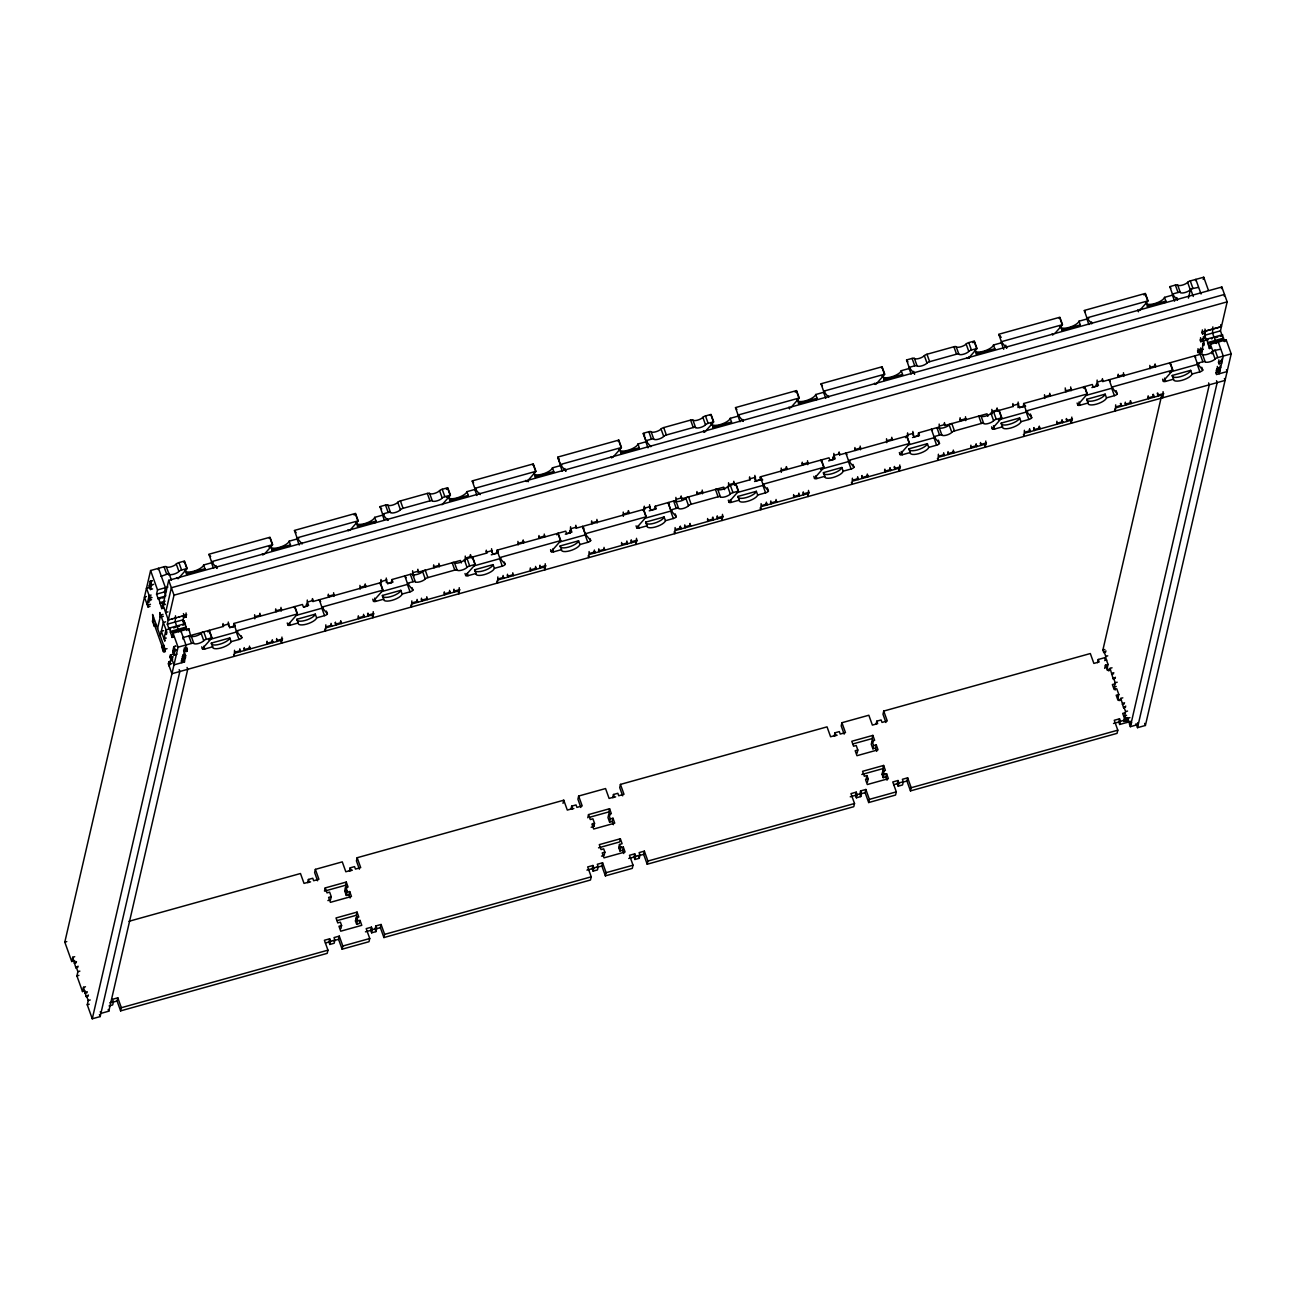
<?xml version="1.0" encoding="UTF-8"?>
<svg xmlns="http://www.w3.org/2000/svg" width="1296" height="1296" viewBox="0 0 1296 1296"><rect width="100%" height="100%" fill="white"/><g stroke="black" fill="none" stroke-linecap="round" stroke-linejoin="round"><path stroke-width="1.5" d="M164.025 566.757L166.682 574.16A2.786 0.94 -19.7 0 1 169.015 574.177A5.573 1.879 -19.7 0 0 173.648 574.209A5.573 1.879 -19.7 0 0 178.929 571.423A2.786 0.94 -19.7 0 1 181.586 570.013L187.142 568.474L184.469 561.055L178.929 562.61A2.786 0.94 -19.7 0 0 176.272 564.003A5.573 1.879 -19.7 0 1 170.991 566.806A5.573 1.879 -19.7 0 1 166.342 566.773A2.786 0.94 -19.7 0 0 164.025 566.757L150.595 570.532L144.455 597.035L148.003 606.965L149.98 606.415M74.698 960.676L71.734 961.502L64.8 942.143L144.472 597.083L146.432 596.533M150.32 581.191L149.234 586.035L150.482 589.615L151.664 584.626L150.336 581.126L152.296 580.64M147.112 604.454L149.153 595.609L151.13 595.058M148.003 606.965L147.614 602.365L149.591 601.814M151.535 599.692L149.558 600.242L150.044 598.12L146.497 588.19L148.473 587.639L146.513 588.222M158.193 569.527L158.485 568.296L165.434 587.704L164.446 591.948L165.775 595.658M71.734 961.502L72.722 957.258L74.698 956.707M160.299 598.541L158.323 599.092L156.557 594.151L157.529 589.907L150.595 570.532M160.996 576.331L169.015 573.48L171.445 580.235M156.233 625.595L154.256 626.146L152.491 621.189L153.463 616.945M77.841 967.253L75.881 967.804L72.722 957.258M158.323 599.092L158.566 598.023L165.483 596.111M154.256 626.146L156.476 624.526M75.881 967.804L78.1 966.184M163.701 608.018L161.725 608.569L158.566 598.023M168.674 575.003L169.015 573.48M84.985 990.857L82.507 991.553L76.918 975.92L77.89 971.676L76.124 966.735M161.725 608.569L162.697 604.325L164.673 603.774M157.594 628.463L160.704 615.017L163.004 614.369M1220.249 336.377L1222.225 335.826L1220.459 330.869L1227.166 301.855L1221.836 287.015L168.707 580.333L162.988 605.102L165.289 604.471M160.25 635.882L163.361 622.436L165.661 621.788M165.386 651.143L163.409 651.694L161.644 646.736L163.863 645.133M82.507 991.553L83.495 987.293L85.471 986.758M170.57 628.722L169.096 629.127L167.314 624.186L174.02 595.172L168.707 580.333M163.409 651.694L164.398 647.433M88.193 996.089L86.216 996.64L83.495 987.293M169.096 629.127L169.339 628.074L185.134 623.668L186.964 630.536M86.216 996.64L88.436 995.036M174.037 636.854L172.06 637.405L169.339 628.074M179.172 669.643L179.836 671.522L100.165 1016.582L92.275 1018.786L87.253 1004.773L88.225 1000.528L86.459 995.571M172.06 637.405L173.048 633.161L188.843 628.771L190.82 636.806M1224.412 378.545L1225.076 380.408L171.931 673.709L168.383 663.827L168.885 661.705L170.861 661.154M172.805 659.032L170.829 659.583L169.938 657.104L170.44 654.982L172.4 654.431M177.066 626.6L178.735 631.816M169.274 666.306L171.315 657.445L173.291 656.91M175.77 646.153L173.794 646.704L172.757 651.256L173.875 655.096L175.154 650.252L173.842 646.607L175.106 650.543L177.098 649.863M182.704 621.562L184.097 615.535L183.4 613.591M180.76 631.768L180.938 630.958L185.96 644.971L181.877 662.677L181.213 660.814M92.275 1018.786L178.07 647.174L173.048 633.161M184.599 624.056L184.275 620.735M182.947 615.811L183.611 617.674L186.235 616.928L186.073 612.959M182.914 625.288L185.134 623.668M182.93 639.009L183.271 637.486L223.463 626.438L223.042 623.522M188.568 629.953L188.843 628.771M170.44 654.982L173.972 664.864L184.502 661.932L184.34 657.963M182.153 656.748L182.817 658.595L185.441 657.866L185.279 653.881M183.578 649.96L184.324 652.05L186.964 651.321L186.786 647.336M100.294 1011.69L100.91 1013.391L108.799 1011.188L187.726 669.319L187.061 667.456M1130.906 721.354L1119.663 724.48L1120.408 721.289L1119.517 718.826L1114.252 720.284L1117.8 730.183L1117.071 733.358L910.472 790.9L911.201 787.709L907.654 777.827L902.389 779.301L903.28 781.763L902.551 784.955L898.177 786.17L898.922 782.978L898.031 780.516L892.766 781.974L896.314 791.856L895.568 795.047L868.676 802.548L869.405 799.357L865.858 789.475L860.593 790.933L861.484 793.411L860.755 796.586L856.381 797.801L857.126 794.626L856.235 792.148L850.97 793.622L854.518 803.504L853.772 806.695L647.19 864.221L647.919 861.046L644.371 851.148L639.106 852.622L639.997 855.101L639.268 858.276L634.894 859.491L635.639 856.316L634.748 853.837L629.483 855.295L633.031 865.193L632.286 868.385L605.394 875.869L606.123 872.678L602.575 862.796L597.31 864.27L598.201 866.732L597.456 869.924L593.098 871.139L593.843 867.947L592.952 865.485L587.687 866.943L591.235 876.825L590.49 880.016L383.908 937.559L384.637 934.367L381.089 924.485L375.824 925.943L376.715 928.422L375.97 931.613L371.612 932.828L372.357 929.637L371.466 927.158L366.201 928.633L369.749 938.515L369.004 941.706L342.112 949.19L342.841 946.015L339.293 936.117L334.028 937.591L334.919 940.07L334.174 943.245L329.816 944.46L330.561 941.285L329.67 938.806L324.405 940.264L327.953 950.162L327.208 953.354L120.609 1010.88L121.354 1007.705L117.806 997.807L112.541 999.281L113.432 1001.743L112.687 1004.935L109.058 1005.955M120.609 1010.88L117.077 1000.998L117.806 997.807M228.55 625.757L228.307 622.048M233.28 626.729L234.009 623.538L234.9 626.017L229.635 627.475L228.744 625.012M234.56 650.268L234.252 656.359L233.588 654.512M239.825 648.794L240.246 651.71L239.582 649.863M244.215 647.579L244.636 650.495L243.972 648.632M254.777 618.824L254.632 614.725M249.48 646.105L249.901 649.021L249.318 647.401M259.913 613.251L260.318 616.167L259.654 614.32M267.041 641.212L267.446 644.128L266.782 642.281M275.708 608.861L276.129 611.777L275.465 609.914M272.306 639.754L272.711 642.67L272.047 640.807M281.2 611.096L280.973 607.387M276.68 638.523L277.101 641.439L276.437 639.592M281.945 637.065L281.637 643.156L280.973 641.309M303.685 607.079L306.974 606.155L307.298 600.048M381.024 579.523L381.429 582.439L312.984 601.506L312.563 598.59M328.358 594.184L328.779 597.1L328.115 595.253M325.831 624.834L325.523 630.941L324.859 629.095M333.866 596.435L333.623 592.726M331.096 623.376L331.517 626.292L330.853 624.429M335.486 622.145L335.907 625.061L335.081 622.744M340.751 620.687L341.172 623.603L340.427 621.513M360.191 589.097L359.948 585.387M365.213 583.929L365.634 586.845L364.97 584.982M358.312 615.794L358.717 618.71L358.15 617.09M363.577 614.336L363.998 617.252L363.334 615.389M367.967 613.105L368.372 616.021L367.546 613.705M1107.302 667.651L1108.048 664.459L1105.537 657.461L1098.247 659.486L1099.138 661.964L1093.873 663.422L1090.325 653.54L883.726 711.067L887.274 720.965L882.009 722.423L881.118 719.96L876.76 721.175L877.651 723.638L872.386 725.112L868.838 715.23L841.93 722.714L845.478 732.613L840.213 734.071L839.322 731.592L834.964 732.807L835.855 735.286L830.59 736.76L827.042 726.862L620.444 784.404L623.992 794.286L618.727 795.76L617.836 793.282L613.478 794.497L614.369 796.975L609.104 798.433L605.556 788.551L578.648 796.036L582.196 805.934L576.931 807.392L576.04 804.929L571.682 806.144L572.573 808.607L567.308 810.081L563.76 800.199L357.161 857.725L360.709 867.623L355.444 869.081L354.553 866.619L350.195 867.834L351.086 870.296L345.821 871.771L342.274 861.872L315.365 869.373L318.913 879.255L313.648 880.729L312.757 878.251L308.399 879.466L307.67 882.657L310.57 881.847M373.232 611.647L372.908 617.738L372.244 615.892M315.365 869.373L314.636 872.564L317.585 880.794M386.338 582.568L386.289 578.048M391.246 582.73L391.975 579.539L410.346 574.322A2.786 0.94 -19.7 0 1 412.663 574.339A5.573 1.879 -19.7 0 0 417.296 574.371A5.573 1.879 -19.7 0 0 422.593 571.568A2.786 0.94 -19.7 0 1 425.234 570.175L427.891 577.595A2.786 0.94 -19.7 0 0 425.25 578.988A5.573 1.879 -19.7 0 1 419.953 581.791A5.573 1.879 -19.7 0 1 415.319 581.758A2.786 0.94 -19.7 0 0 413.003 581.742L407.446 583.281M325.231 887.922L324.502 891.113L345.562 885.249L346.291 882.058L325.231 887.922L326.997 892.863L329.638 892.134L331.258 896.67L330.529 899.861L327.888 900.59M412.76 574.841L412.614 570.726M329.816 944.46L328.925 941.998L329.67 938.806M346.324 895.455L347.053 892.264L349.693 891.535L348.948 894.726L346.324 895.455L344.704 890.919L345.433 887.744L348.057 886.999L346.291 882.058M461.327 562.95L460.436 560.471L418.3 572.168L417.879 569.252M350.195 867.834L349.466 871.009L352.366 870.199M411.836 600.89L411.529 606.982L410.864 605.135M357.161 857.725L356.432 860.917L359.381 869.162M342.112 949.19L338.564 939.308L339.293 936.117M340.864 928.697L341.593 925.506L340.411 922.185L337.77 922.914L336.004 917.973L357.064 912.109L358.83 917.05L356.206 917.779L355.46 920.97L356.659 924.291L359.3 923.562L360.029 920.387L357.388 921.116L356.659 924.291M417.101 599.416L417.523 602.332L416.858 600.485M421.492 598.201L421.913 601.117L421.249 599.254M433.674 564.862L434.095 567.778L433.431 565.915M426.757 596.727L427.178 599.643L426.595 598.023M357.502 918.589L356.319 915.284L357.064 912.109M439.214 566.903L438.939 563.387M444.317 591.851L444.739 594.767L444.058 592.904M371.612 932.828L370.721 930.35L371.466 927.158M449.582 590.377L450.004 593.293L449.339 591.446M375.97 931.613L375.095 929.135L375.824 925.943M453.973 589.162L454.378 592.078L453.713 590.215M383.908 937.559L380.36 927.661L381.089 924.485M465.313 560.569L465.264 556.065M459.238 587.687L458.914 593.795L458.249 591.932M470.529 554.591L470.95 557.507L470.124 555.19M472.586 556.988L475.243 564.408L469.687 565.947A2.786 0.94 -19.7 0 0 467.046 567.356A5.573 1.879 -19.7 0 1 461.749 570.143A5.573 1.879 -19.7 0 1 457.115 570.11A2.786 0.94 -19.7 0 0 454.799 570.094L452.142 562.675A2.786 0.94 -19.7 0 1 454.459 562.707A5.573 1.879 -19.7 0 0 459.092 562.739A5.573 1.879 -19.7 0 0 464.389 559.937A2.786 0.94 -19.7 0 1 467.03 558.527L486.745 553.1L486.324 550.184M491.832 552.436L491.589 548.726M496.562 553.392L497.291 550.217L498.182 552.679L492.917 554.153L492.026 551.675M497.842 576.931L497.534 583.038L496.87 581.175M503.107 575.473L503.528 578.389L502.864 576.526M507.497 574.241L507.919 577.157L507.254 575.311M518.206 544.903L517.93 541.388M512.762 572.783L513.184 575.699L512.6 574.079M523.195 539.93L523.616 542.846L522.952 540.983M530.323 567.891L530.744 570.807L530.161 569.187M538.99 535.523L539.411 538.439L538.747 536.593M535.588 566.417L536.009 569.333L535.345 567.486M544.628 537.176L544.255 534.065M539.978 565.202L540.383 568.118L539.719 566.255M545.243 563.728L544.919 569.835L544.255 567.988M565.331 534.195L570.272 532.834L570.58 526.727M644.306 506.201L644.728 509.117L576.266 528.169L575.845 525.253M591.64 520.862L592.061 523.778L591.397 521.915M589.113 551.513L588.805 557.62L588.141 555.757M597.197 522.904L596.905 519.388M594.378 550.039L594.799 552.955L594.135 551.108M598.768 548.824L599.189 551.74L598.525 549.893M604.033 547.366L604.454 550.282L603.871 548.645M623.327 516.375L623.23 512.066M628.495 510.592L628.916 513.508L628.09 511.191M621.594 542.473L622.015 545.389L621.432 543.769M563.031 803.374L563.76 800.199M626.859 540.999L627.28 543.915L626.616 542.068M631.249 539.784L631.67 542.7L630.99 540.837M571.682 806.144L570.953 809.32L573.853 808.51M636.514 538.31L636.19 544.417L635.526 542.554M578.648 796.036L577.919 799.227L580.867 807.473M649.75 508.631L649.571 504.727M654.529 509.393L655.258 506.218L673.628 501.001A2.786 0.94 -19.7 0 1 675.945 501.017A5.573 1.879 -19.7 0 0 680.578 501.05A5.573 1.879 -19.7 0 0 685.876 498.247A2.786 0.94 -19.7 0 1 688.516 496.854L691.173 504.257A2.786 0.94 -19.7 0 0 688.532 505.667A5.573 1.879 -19.7 0 1 683.251 508.469A5.573 1.879 -19.7 0 1 678.602 508.421A2.786 0.94 -19.7 0 0 676.285 508.405L670.729 509.96L668.072 502.54M587.785 817.776L588.514 814.601L609.574 808.736L611.356 813.677L608.715 814.406L607.986 817.598L609.606 822.134L612.23 821.389L612.976 818.213L610.335 818.942L609.606 822.134M591.17 827.253L593.811 826.524L594.54 823.333L592.92 818.813L590.279 819.542L588.514 814.601M675.896 502.103L675.896 497.389M593.098 871.139L592.223 868.66L592.952 865.485M610.027 815.216L608.845 811.912L609.574 808.736M724.61 489.613L723.719 487.15L681.583 498.847L681.161 495.931M613.478 794.497L612.749 797.688L615.649 796.878M675.119 527.553L674.811 533.66L674.147 531.814M620.444 784.404L619.715 787.595L622.663 795.825M605.394 875.869L601.846 865.987L602.575 862.796M619.942 850.97L620.687 847.778L623.311 847.049L622.582 850.241L619.942 850.97L618.743 847.633L619.488 844.457L622.112 843.712L620.347 838.771L599.287 844.636L601.052 849.577L603.693 848.848L604.876 852.185L604.147 855.376L601.522 856.105M680.384 526.095L680.805 529.011L679.979 526.694M684.774 524.864L685.195 527.78L684.531 525.933M696.956 491.524L697.378 494.44L696.713 492.593M690.039 523.406L690.46 526.322L689.715 524.232M620.347 838.771L619.618 841.963L598.541 847.827M702.464 493.776L702.221 490.066M707.6 518.513L708.021 521.429L707.438 519.809M634.894 859.491L634.019 857.029L634.748 853.837M712.865 517.055L713.286 519.971L712.444 517.655M717.255 515.824L717.676 518.74L717.012 516.893M647.19 864.221L643.642 854.339L644.371 851.148M728.741 486.648L728.546 482.728M722.52 514.366L722.196 520.457L721.208 517.687M733.811 481.27L734.233 484.186L733.568 482.323M735.869 483.667L738.526 491.071L732.969 492.626A2.786 0.94 -19.7 0 0 730.328 494.019A5.573 1.879 -19.7 0 1 725.047 496.822A5.573 1.879 -19.7 0 1 720.398 496.789A2.786 0.94 -19.7 0 0 718.081 496.773L715.424 489.353A2.786 0.94 -19.7 0 1 717.741 489.37A5.573 1.879 -19.7 0 0 722.374 489.402A5.573 1.879 -19.7 0 0 727.672 486.599A2.786 0.94 -19.7 0 1 730.312 485.206L750.028 479.779L749.606 476.863M754.936 479.909L754.871 475.389M759.845 480.071L760.574 476.879L761.465 479.358L756.2 480.816L755.309 478.354M761.125 503.609L760.817 509.701L760.153 507.854M766.39 502.135L766.811 505.051L766.147 503.204M770.78 500.92L771.201 503.836L770.537 501.973M781.31 472.376L781.213 468.067M776.045 499.446L776.466 502.362L775.883 500.742M786.478 466.592L786.899 469.508L786.056 467.192M793.606 494.57L794.027 497.47L793.444 495.85M802.273 462.202L802.694 465.118L802.03 463.255M798.871 493.096L799.292 496.012L798.628 494.165M807.732 464.648L807.538 460.728M803.261 491.881L803.682 494.797L803.018 492.934M808.526 490.406L808.202 496.514L807.538 494.651M828.614 460.874L833.555 459.497L833.863 453.406M907.589 432.864L908.01 435.78L839.549 454.847L839.128 451.931M854.923 447.525L855.344 450.441L854.68 448.594M852.395 478.192L852.088 484.283L851.423 482.436M860.431 449.777L860.188 446.067M857.66 476.717L858.082 479.633L857.417 477.787M862.051 475.502L862.472 478.418L861.646 476.102M886.707 442.649L886.529 438.728M891.794 437.27L892.199 440.186L891.535 438.323M884.876 469.136L885.298 472.052L884.552 469.978M890.141 467.678L890.563 470.594L889.72 468.277M894.532 466.447L894.953 469.363L894.11 467.046M834.964 732.807L834.235 735.998L837.135 735.188M899.797 464.989L899.473 471.08L898.808 469.233M841.93 722.714L841.201 725.906L844.15 734.135M913.032 435.31L912.854 431.406M917.811 436.072L918.556 432.88L936.911 427.664A2.786 0.94 -19.7 0 1 939.227 427.68A5.573 1.879 -19.7 0 0 943.877 427.712A5.573 1.879 -19.7 0 0 949.158 424.926A2.786 0.94 -19.7 0 1 951.799 423.517L954.472 430.936A2.786 0.94 -19.7 0 0 951.815 432.329A5.573 1.879 -19.7 0 1 946.534 435.132A5.573 1.879 -19.7 0 1 941.884 435.1A2.786 0.94 -19.7 0 0 939.568 435.083L934.011 436.639M857.093 753.203L857.822 750.011L856.202 745.475L853.578 746.221L851.796 741.263L872.856 735.399L874.638 740.34L871.997 741.085L871.268 744.26L872.888 748.796L875.529 748.067L876.258 744.876L873.617 745.605L872.888 748.796M939.276 428.377L939.179 424.067M856.381 797.801L855.506 795.339L856.235 792.148M873.31 741.879L872.127 738.59L872.856 735.399M860.755 796.586L859.864 794.124L860.593 790.933M987.892 416.291L987.001 413.813L944.865 425.509L944.444 422.593M876.031 724.351L876.76 721.175M938.401 454.232L938.093 460.339L937.429 458.476M866.23 778.702L866.975 775.526L864.335 776.255L862.569 771.314L883.629 765.45L885.395 770.391L882.77 771.12L882.041 774.311L883.224 777.649L885.865 776.903L886.594 773.728L883.969 774.457L883.224 777.649M883.726 711.067L882.997 714.258L885.946 722.504M868.676 802.548L865.129 792.65L865.858 789.475M867.429 782.039L868.174 778.864L866.975 775.526M943.666 452.758L944.087 455.674L943.423 453.827M948.056 451.543L948.478 454.459L947.813 452.612M960.077 417.733L960.66 421.119L959.996 419.256M953.321 450.068L953.743 452.984L953.159 451.364M884.083 771.93L882.9 768.625L883.629 765.45M965.698 420.649L965.504 416.729M970.882 445.192L971.303 448.108L970.72 446.488M898.177 786.17L897.302 783.691L898.031 780.516M976.147 443.718L976.568 446.634L975.904 444.787M980.537 442.503L980.959 445.419L980.294 443.556M910.472 790.9L906.925 781.018L907.654 777.827M991.845 414.104L992.072 413.116M992.169 412.711L991.829 409.406M985.802 441.029L985.478 447.136L984.814 445.273M997.094 407.932L997.515 410.848L996.851 409.001M999.151 410.33L1001.808 417.749L996.268 419.288A2.786 0.94 -19.7 0 0 993.611 420.698A5.573 1.879 -19.7 0 1 988.33 423.5A5.573 1.879 -19.7 0 1 983.68 423.452A2.786 0.94 -19.7 0 0 981.364 423.436L978.707 416.032A2.786 0.94 -19.7 0 1 981.023 416.048A5.573 1.879 -19.7 0 0 985.673 416.081A5.573 1.879 -19.7 0 0 990.954 413.278A2.786 0.94 -19.7 0 1 993.595 411.885L1013.31 406.458L1012.905 403.542M1017.992 407.576L1018.17 402.068M1023.127 406.733L1023.856 403.558L1024.747 406.021L1019.482 407.495L1018.591 405.016M1024.407 430.272L1024.099 436.379L1023.435 434.516M1029.672 428.814L1030.093 431.73L1029.267 429.413M1034.062 427.583L1034.483 430.499L1033.657 428.182M1044.722 398.455L1044.495 394.729M1039.327 426.125L1039.748 429.041L1039.003 426.951M1049.76 393.271L1050.181 396.187L1049.517 394.324M1056.888 421.232L1057.309 424.148L1056.726 422.528M1065.215 387.941L1065.976 391.781L1065.312 389.934M1062.153 419.774L1062.574 422.69L1061.748 420.358M1071.144 390.712L1070.658 386.937M1066.543 418.543L1066.964 421.459L1066.122 419.143M1071.808 417.085L1071.484 423.176L1070.82 421.33M1091.896 387.553L1096.837 386.176L1097.145 380.068M1197.31 363.301L1202.85 361.762A2.786 0.94 -19.7 0 1 1205.167 361.778A5.573 1.879 -19.7 0 0 1209.816 361.811A5.573 1.879 -19.7 0 0 1215.097 359.008A2.786 0.94 -19.7 0 1 1217.754 357.615L1215.097 350.195A2.786 0.94 -19.7 0 0 1212.44 351.589A5.573 1.879 -19.7 0 1 1207.159 354.391A5.573 1.879 -19.7 0 1 1202.51 354.359A2.786 0.94 -19.7 0 0 1200.193 354.343L1102.831 381.526L1102.41 378.61M1118.205 374.204L1118.626 377.12L1117.962 375.273M1115.694 404.854L1115.37 410.962L1114.706 409.099M1123.713 376.456L1123.47 372.73M1120.959 403.396L1121.364 406.312L1120.376 403.526M1125.333 402.165L1125.754 405.081L1125.09 403.234M1130.598 400.707L1131.019 403.623L1130.112 401.063M1150.135 368.712L1149.811 365.407M1155.076 363.933L1155.497 366.849L1154.833 365.002M1148.159 395.815L1148.58 398.731L1147.997 397.111M1153.424 394.34L1153.845 397.256L1152.841 394.486M1157.814 393.125L1158.235 396.041L1157.231 393.255M1097.518 662.677L1098.247 659.486M1105.731 651.969L1103.755 652.52L1102.88 650.041L1161.394 396.576M1103.755 652.52L1105.974 650.9M1163.079 391.651L1162.755 397.759L1162.091 395.912M1104.791 660.636L1105.78 656.392L1104.014 651.451M1188.448 298.129L1190.57 288.959L1198.33 287.42M1104.678 668.38L1105.407 665.188L1108.048 664.459M1195.528 280.616L1195.819 279.385L1201.068 294.03M1109.538 670.599L1110.056 668.347L1112.033 667.796M1115.192 678.326L1113.215 678.877L1110.056 668.347M1203.223 279.434L1203.725 277.214L1190.263 280.924A2.786 0.94 -19.7 0 0 1187.622 282.334A5.573 1.879 -19.7 0 1 1182.325 285.12A5.573 1.879 -19.7 0 1 1177.691 285.088A2.786 0.94 -19.7 0 0 1175.375 285.071L1169.818 286.627L1172.524 294.322L1177.286 299.992M1113.215 678.877L1115.435 677.273M1115.305 689.942L1114.252 687.01L1115.224 682.765L1113.458 677.824M1118.075 697.685L1118.821 694.51L1116.763 688.775L1114.123 689.504L1112.357 684.563L1114.981 683.834M1199.821 349.126L1200.825 351.913L1198.184 352.642L1198.006 348.673M1205.329 340.394L1200.728 341.674L1200.55 337.689M1204.486 331.306L1205.15 333.153L1202.526 333.882L1202.348 329.913M1120.36 700.439L1120.829 698.382L1122.806 697.831M1200.242 354.391L1200.825 351.913M1201.214 339.552L1203.838 338.823L1205.636 331.031L1204.94 329.071M1125.527 707.179L1123.551 707.729L1120.829 698.382M1208.407 339.665L1206.43 340.216L1206.673 339.163L1222.468 334.757L1224.315 341.626M1119.663 724.48L1118.788 722.002L1119.517 718.826M1123.551 707.729L1125.77 706.109M1211.371 347.944L1209.395 348.494L1206.673 339.163M1221.48 288.571L1221.836 287.015M1125.56 718.551L1124.588 715.862L1125.576 711.617L1123.794 706.66M1209.395 348.494L1210.383 344.25L1226.178 339.86L1231.2 353.857L1145.405 725.468L1137.515 727.672L1136.057 723.622M1124.458 718.357L1123.729 721.532L1126.37 720.803L1127.099 717.611L1124.458 718.357L1122.692 713.399L1125.317 712.67M1214.417 337.689L1216.296 343.521M1224.137 295.99L1224.493 294.435L171.364 587.752L165.645 612.522L167.945 611.89M1212.019 353.824L1212.716 350.779L1210.383 344.25M1129.901 717.66L1127.925 718.211L1126.953 722.455L1126.305 720.657M1137.629 722.779L1138.244 724.48L1130.339 726.683L1127.925 718.211M1218.094 342.841L1218.272 342.047L1223.294 356.06L1219.212 373.75L1218.337 371.288M1130.339 726.683L1209.281 384.799L1208.601 382.936M1222.225 335.826L1222.468 334.757M1220.508 349.256L1212.716 350.779M1226.453 369.7L1227.118 371.563L1216.588 374.495L1216.247 370.057M1219.325 367.367L1220.152 369.684L1217.527 370.413L1217.349 366.444M1220.832 360.823L1221.674 363.139L1219.034 363.868L1218.856 359.899M1225.805 341.447L1226.178 339.86M1137.515 727.672L1217.171 382.612L1216.507 380.732M183.708 562.059L184.291 561.395L186.948 568.814L178.151 578.745M269.228 538.229L269.827 537.565L272.484 544.984L264.271 554.267M207.943 631.978L209.126 630.65L211.783 638.069L202.387 648.68L201.722 646.817M354.164 515.079L355.347 513.751L358.004 521.17L349.79 530.453M294.062 607.5L294.646 606.836L297.302 614.255L287.923 624.85L287.258 623.003M446.407 489.386L447.574 488.057L450.247 495.477L442.017 504.76M379.582 583.67L380.165 583.006L382.822 590.425L373.442 601.036L372.778 599.189M532.51 464.908L533.11 464.243L535.766 471.663L526.954 481.61M471.825 557.993L472.408 557.329L475.065 564.732L465.669 575.343L465.005 573.496M618.046 441.094L618.629 440.429L621.286 447.833L613.073 457.115M556.762 534.827L557.928 533.498L560.585 540.918L551.205 551.529L550.541 549.682M710.273 415.4L710.872 414.736L713.529 422.156L704.716 432.103M642.865 510.349L643.448 509.684L646.105 517.104L636.725 527.715L636.061 525.852M795.209 392.234L796.392 390.906L799.049 398.326L790.835 407.608M734.524 485.32L735.691 483.991L738.347 491.411L728.968 502.022L728.303 500.159M881.329 367.756L881.912 367.092L884.569 374.512L875.772 384.458M820.627 460.841L821.21 460.177L823.867 467.597L814.487 478.208L813.823 476.345M972.972 342.727L974.155 341.399L976.811 348.818L968.598 358.101M905.564 437.675L906.73 436.363L909.403 443.767L900.007 454.378L899.343 452.531M1059.091 318.249L1059.674 317.585L1062.331 325.004L1054.701 333.623M998.39 411.334L998.973 410.67L1001.63 418.09L992.25 428.684L991.586 426.838M1144.028 295.099L1145.194 293.771L1147.851 301.19L1139.638 310.473M1083.326 388.168L1084.493 386.84L1087.15 394.259L1077.77 404.87L1077.106 403.024M1169.429 363.69L1170.029 363.026L1172.686 370.445L1163.29 381.056L1162.625 379.193M382.628 514.026L388.184 512.487A2.786 0.94 -19.7 0 1 390.501 512.503A5.573 1.879 -19.7 0 0 395.134 512.536A5.573 1.879 -19.7 0 0 400.432 509.733A2.786 0.94 -19.7 0 1 403.072 508.324L429.98 500.839A2.786 0.94 -19.7 0 1 432.297 500.855A5.573 1.879 -19.7 0 0 436.93 500.888A5.573 1.879 -19.7 0 0 442.228 498.085A2.786 0.94 -19.7 0 1 444.868 496.692L450.425 495.137L447.768 487.733L442.211 489.272A2.786 0.94 -19.7 0 0 439.555 490.666A5.573 1.879 -19.7 0 1 434.273 493.468A5.573 1.879 -19.7 0 1 429.64 493.436A2.786 0.94 -19.7 0 0 427.307 493.42L400.415 500.92A2.786 0.94 -19.7 0 0 397.759 502.313A5.573 1.879 -19.7 0 1 392.477 505.116A5.573 1.879 -19.7 0 1 387.844 505.084A2.786 0.94 -19.7 0 0 385.511 505.067L379.971 506.606L382.66 514.301L387.763 520.376M648.81 431.73L643.253 433.285L645.91 440.705L651.467 439.15A2.786 0.94 -19.7 0 1 653.783 439.166A5.573 1.879 -19.7 0 0 658.417 439.198A5.573 1.879 -19.7 0 0 663.714 436.396A2.786 0.94 -19.7 0 1 666.355 435.002L693.263 427.518A2.786 0.94 -19.7 0 1 695.579 427.534A5.573 1.879 -19.7 0 0 700.213 427.567A5.573 1.879 -19.7 0 0 705.51 424.764A2.786 0.94 -19.7 0 1 708.151 423.355L713.707 421.816L711.05 414.396L705.494 415.951A2.786 0.94 -19.7 0 0 702.853 417.344A5.573 1.879 -19.7 0 1 697.556 420.147A5.573 1.879 -19.7 0 1 692.923 420.115A2.786 0.94 -19.7 0 0 690.606 420.098L663.698 427.583A2.786 0.94 -19.7 0 0 661.057 428.992A5.573 1.879 -19.7 0 1 655.76 431.779A5.573 1.879 -19.7 0 1 651.127 431.746A2.786 0.94 -19.7 0 0 648.81 431.73L651.467 439.15M909.193 367.367L914.749 365.828A2.786 0.94 -19.7 0 1 917.066 365.845A5.573 1.879 -19.7 0 0 921.699 365.877A5.573 1.879 -19.7 0 0 926.996 363.074A2.786 0.94 -19.7 0 1 929.637 361.681L956.545 354.181A2.786 0.94 -19.7 0 1 958.862 354.197A5.573 1.879 -19.7 0 0 963.495 354.229A5.573 1.879 -19.7 0 0 968.792 351.427A2.786 0.94 -19.7 0 1 971.433 350.033L976.99 348.494L974.333 341.075L968.776 342.614A2.786 0.94 -19.7 0 0 966.136 344.023A5.573 1.879 -19.7 0 1 960.838 346.81A5.573 1.879 -19.7 0 1 956.205 346.777A2.786 0.94 -19.7 0 0 953.888 346.761L926.98 354.262A2.786 0.94 -19.7 0 0 924.34 355.655A5.573 1.879 -19.7 0 1 919.042 358.457A5.573 1.879 -19.7 0 1 914.409 358.425A2.786 0.94 -19.7 0 0 912.092 358.409L906.536 359.948L909.225 367.643L914.328 373.718M211.572 561.67L272.662 544.66L270.005 537.241L208.915 554.251L211.621 561.946L217.064 568.409L216.059 565.639M297.108 537.84L358.182 520.83L355.525 513.41L294.435 530.42L297.14 538.115L301.903 543.785M474.854 488.333L535.945 471.323L533.288 463.903L472.198 480.913L474.903 488.608L479.666 494.278M738.153 415.012L799.227 398.002L796.57 390.582L735.48 407.592L738.185 415.287L743.288 421.362M823.673 391.181L884.747 374.171L882.09 366.768L821.016 383.778L823.705 391.457L828.468 397.127M1001.435 341.674L1062.509 324.664L1059.853 317.245L998.779 334.271L1001.468 341.95L1006.571 348.025M1086.955 317.86L1148.029 300.85L1145.372 293.431L1084.298 310.441L1086.988 318.136L1091.75 323.806M1172.475 294.046L1178.032 292.491A2.786 0.94 -19.7 0 1 1180.348 292.507A5.573 1.879 -19.7 0 0 1184.981 292.54A5.573 1.879 -19.7 0 0 1190.279 289.753A2.786 0.94 -19.7 0 1 1192.919 288.344L1190.263 280.924M184.696 570.272L185.198 570.127A9.769 3.289 -19.7 0 0 193.558 571.277A9.769 3.289 -19.7 0 0 203.618 564.991L211.523 562.788A2.786 0.94 -19.7 0 0 213.241 562.091M268.742 546.863L270.718 546.313A9.769 3.289 -19.7 0 0 279.077 547.463A9.769 3.289 -19.7 0 0 289.154 541.177L297.043 538.974A2.786 0.94 -19.7 0 0 298.76 538.277M355.752 522.628L356.238 522.482A9.769 3.289 -19.7 0 0 364.597 523.633A9.769 3.289 -19.7 0 0 374.674 517.363L382.563 515.16A2.786 0.94 -19.7 0 0 384.28 514.463M446.504 497.356L447.493 497.081M447.979 496.935L448.481 496.805A9.769 3.289 -19.7 0 0 456.84 497.956A9.769 3.289 -19.7 0 0 466.916 491.67L474.806 489.467A2.786 0.94 -19.7 0 0 476.296 488.9M533.515 473.121L534.001 472.975A9.769 3.289 -19.7 0 0 542.36 474.125A9.769 3.289 -19.7 0 0 552.436 467.84L560.326 465.653A2.786 0.94 -19.7 0 0 561.816 465.07M619.034 449.291L619.52 449.161A9.769 3.289 -19.7 0 0 627.88 450.311A9.769 3.289 -19.7 0 0 637.956 444.026L645.862 441.823A2.786 0.94 -19.7 0 0 647.336 441.256M710.775 423.743L711.763 423.468A9.769 3.289 -19.7 0 0 720.122 424.618A9.769 3.289 -19.7 0 0 730.199 418.333L738.088 416.146A2.786 0.94 -19.7 0 0 739.336 415.676M797.251 399.978A9.769 3.289 -19.7 0 0 806.063 400.675A9.769 3.289 -19.7 0 0 815.719 394.519L823.608 392.315A2.786 0.94 -19.7 0 0 824.855 391.862M881.831 376.115L882.803 375.84A9.769 3.289 -19.7 0 0 891.162 376.99A9.769 3.289 -19.7 0 0 901.238 370.705L909.144 368.501A2.786 0.94 -19.7 0 0 910.375 368.048M975.013 350.471A9.769 3.289 -19.7 0 0 983.826 351.167A9.769 3.289 -19.7 0 0 993.481 345.011L1001.371 342.808A2.786 0.94 -19.7 0 0 1002.359 342.468M1059.577 326.592L1060.565 326.317A9.769 3.289 -19.7 0 0 1068.925 327.467A9.769 3.289 -19.7 0 0 1079.001 321.197L1086.907 318.994A2.786 0.94 -19.7 0 0 1088.834 318.168M1147.414 306.844A9.769 3.289 -19.7 0 1 1147.43 306.212L1146.101 302.503A9.769 3.289 -19.7 0 0 1154.444 303.653A9.769 3.289 -19.7 0 0 1164.521 297.367L1172.426 295.164A2.786 0.94 -19.7 0 0 1173.415 294.824M152.248 580.738L150.271 581.288L151.6 584.998L153.625 584.35M186.64 574.76A9.769 3.289 -19.7 0 1 186.527 573.836L204.946 568.701L203.618 564.991M272.047 550.654A9.769 3.289 -19.7 0 1 272.047 550.022L290.482 544.887L289.154 541.177M357.566 526.824A9.769 3.289 -19.7 0 1 357.566 526.192L376.002 521.057L374.674 517.363M449.809 501.147A9.769 3.289 -19.7 0 1 449.809 500.515L468.245 495.38L466.916 491.67M535.459 477.608A9.769 3.289 -19.7 0 1 535.329 476.685L553.765 471.55L552.436 467.84M620.849 453.503A9.769 3.289 -19.7 0 1 620.849 452.871L639.284 447.736L637.956 444.026M711.763 423.468L713.092 427.178L731.527 422.042L730.199 418.333M798.611 403.996A9.769 3.289 -19.7 0 1 798.611 403.364L817.047 398.228L815.719 394.519M884.261 380.457A9.769 3.289 -19.7 0 1 884.147 379.534L902.567 374.414L901.238 370.705M976.374 354.488A9.769 3.289 -19.7 0 1 976.374 353.857L994.81 348.721L993.481 345.011M1060.565 326.317L1061.894 330.026L1080.329 324.907L1079.001 321.197M1147.43 306.212L1165.849 301.077L1164.521 297.367M151.243 585.193L149.251 585.711L150.579 589.421L152.572 588.902M157.529 589.907L167.897 587.007M156.557 594.151L166.423 591.397M151.146 597.083L148.667 597.764L149.558 600.242M150.044 598.12L152.021 597.569M161.773 598.12L163.75 597.586M174.02 595.172L1227.166 301.855M148.505 604.843L150.466 604.292M160.202 602.559L165.127 601.182M159.943 603.628L163.895 602.527M163.361 616.264L160.202 617.139L159.813 612.538L166.892 632.318L166.406 634.441L165.532 631.978M152.491 621.189L154.451 620.638M162.697 604.325L168.302 619.942L186.737 614.806M1203.012 331.76L1221.431 326.624L1220.735 324.68M168.302 619.942L169.452 619.618M171.752 618.986L172.903 618.662M175.219 618.014L176.369 617.69M178.67 617.058L179.82 616.734M182.12 616.086L183.271 615.778M1206.463 330.804L1208.763 330.156M1209.913 329.832L1212.23 329.2M1213.38 328.876L1215.68 328.228M1216.831 327.92L1219.131 327.272M1220.281 326.948L1221.269 326.171M167.314 624.186L183.125 619.796L184.891 624.737M1220.459 330.869L1204.664 335.275L1206.43 340.216M183.449 623.003L184.939 622.598M168.318 629.208L166.018 629.856L163.976 638.701L166.277 638.053M163.62 630.634L161.32 631.282L164.851 641.18L164.462 636.579M173.534 627.896L175.511 627.345M177.973 626.665L179.464 626.243M1211.371 338.839L1212.359 338.564M1215.81 337.608L1217.786 337.057M170.537 631.411L186.332 627.005M1207.872 342.484L1223.667 338.094M170.294 632.464L186.089 628.074M1207.629 343.553L1223.424 339.147M1198.67 350.519L1203.287 349.24M223.706 625.369L228.971 623.911M255.312 616.572L260.577 615.114M276.372 610.708L281.637 609.233M307.962 601.911L313.227 600.437M329.022 596.047L334.287 594.572M360.612 587.25L365.877 585.776M381.688 581.369L386.953 579.911M413.278 572.573L418.543 571.115M434.338 566.708L439.603 565.25M465.928 557.912L471.193 556.438M486.988 552.047L492.253 550.573M518.594 543.251L523.859 541.777M539.654 537.386L544.919 535.912M571.244 528.574L576.509 527.116M592.304 522.709L597.569 521.251M623.894 513.913L629.176 512.455M644.971 508.048L650.236 506.574M676.561 499.252L681.826 497.777M697.621 493.387L702.886 491.913M729.211 484.591L734.476 483.116M750.271 478.71L755.552 477.252M781.877 469.913L787.142 468.455M802.937 464.049L808.202 462.591M834.527 455.252L839.792 453.778M855.587 449.388L860.852 447.914M887.193 440.591L892.458 439.117M908.253 434.727L913.518 433.253M939.843 425.914L945.108 424.456M960.903 420.05L966.168 418.592M992.493 411.253L997.758 409.795M1013.569 405.389L1018.834 403.915M1045.159 396.592L1050.424 395.118M1066.219 390.728L1071.484 389.254M1097.809 381.931L1103.074 380.457M1118.869 376.051L1124.134 374.593M1150.475 367.254L1155.74 365.796M161.644 646.736L164.106 646.056M229.635 627.701L234.576 626.324M387.617 583.702L392.542 582.325M491.281 554.818L497.858 552.987M649.247 510.835L655.825 508.988M754.564 481.496L761.141 479.666M912.53 437.497L919.123 435.667M1019.498 407.705L1024.423 406.328M167.054 648.68L163.895 649.555L164.786 652.034L165.272 649.912L152.572 614.482L152.977 619.067M173.777 646.834L175.738 646.283M178.07 647.174L191.516 643.432A2.786 0.94 -19.7 0 1 193.833 643.448A5.573 1.879 -19.7 0 0 198.466 643.48A5.573 1.879 -19.7 0 0 203.764 640.678A2.786 0.94 -19.7 0 1 206.404 639.284L211.961 637.729L209.304 630.31M236.407 630.925L297.481 613.915L294.824 606.496M321.926 607.111L383 590.101L380.344 582.682M427.891 577.595L454.799 570.094M499.689 557.604L560.763 540.578L558.106 533.174M691.173 504.257L718.081 496.773M762.971 484.267L824.045 467.257L821.389 459.837M848.491 460.453L909.581 443.443L906.925 436.023M954.472 430.936L981.364 423.436M1026.254 410.945L1087.344 393.935L1084.671 386.516M1111.774 387.115L1172.864 370.105L1170.207 362.686M1217.754 357.615L1231.2 353.857M208.543 639.803L236.342 632.059A2.786 0.94 -19.7 0 0 237.832 631.476M296.201 615.389L321.878 608.229A2.786 0.94 -19.7 0 0 323.352 607.662M381.721 591.559L407.398 584.415A2.786 0.94 -19.7 0 0 408.872 583.848M473.963 565.882L499.64 558.722A2.786 0.94 -19.7 0 0 500.872 558.268M559.483 542.052L585.16 534.908A2.786 0.94 -19.7 0 0 586.391 534.454M645.003 518.238L670.68 511.094A2.786 0.94 -19.7 0 0 671.911 510.64M737.246 492.545L762.923 485.401A2.786 0.94 -19.7 0 0 763.911 485.06M820.627 469.33L848.443 461.587A2.786 0.94 -19.7 0 0 850.37 460.744M908.302 444.917L933.962 437.756A2.786 0.94 -19.7 0 0 934.951 437.416M998.39 419.823L1026.205 412.063A2.786 0.94 -19.7 0 0 1027.679 411.496M1086.048 395.393L1111.725 388.249A2.786 0.94 -19.7 0 0 1112.713 387.909M1169.446 372.179L1197.245 364.435A2.786 0.94 -19.7 0 0 1199.383 363.463M174.717 650.705L172.757 651.256L174.085 654.966L177.034 654.14M187.45 649.199L184.826 649.928L184.145 648.081M1219.52 361.746L1222.16 361.017L1221.496 359.154M212.674 646.801L211.345 643.091L229.781 637.956L231.109 641.666A9.769 3.289 -19.7 0 1 221.033 647.951A9.769 3.289 -19.7 0 1 212.674 646.801L204.784 649.004A2.786 0.94 -19.7 0 1 202.387 648.68M298.21 622.987L296.881 619.277L315.301 614.142L316.629 617.852A9.769 3.289 -19.7 0 1 306.553 624.137A9.769 3.289 -19.7 0 1 298.21 622.987L290.304 625.19A2.786 0.94 -19.7 0 1 287.923 624.85M383.729 599.173L382.401 595.463L400.82 590.328L402.149 594.038A9.769 3.289 -19.7 0 1 392.089 600.323A9.769 3.289 -19.7 0 1 383.729 599.173L375.824 601.36A2.786 0.94 -19.7 0 1 373.442 601.036M475.956 573.48L474.628 569.77L493.063 564.635L494.392 568.345A9.769 3.289 -19.7 0 1 484.315 574.63A9.769 3.289 -19.7 0 1 475.956 573.48L468.067 575.683A2.786 0.94 -19.7 0 1 465.669 575.343M561.492 549.65L560.164 545.956L578.583 540.821L579.911 544.531A9.769 3.289 -19.7 0 1 569.851 550.8A9.769 3.289 -19.7 0 1 561.492 549.65L553.586 551.853A2.786 0.94 -19.7 0 1 551.205 551.529M647.012 525.836L645.683 522.126L664.103 516.991L665.447 520.7A9.769 3.289 -19.7 0 1 655.371 526.986A9.769 3.289 -19.7 0 1 647.012 525.836L639.106 528.039A2.786 0.94 -19.7 0 1 636.725 527.715M739.255 500.143L737.926 496.433L756.346 491.314L757.674 495.023A9.769 3.289 -19.7 0 1 747.598 501.293A9.769 3.289 -19.7 0 1 739.255 500.143L731.349 502.346A2.786 0.94 -19.7 0 1 728.968 502.022M824.774 476.329L823.446 472.619L841.865 467.483L843.194 471.193A9.769 3.289 -19.7 0 1 833.134 477.479A9.769 3.289 -19.7 0 1 824.774 476.329L816.869 478.532A2.786 0.94 -19.7 0 1 814.487 478.208M910.294 452.515L908.966 448.805L927.401 443.669L928.73 447.379A9.769 3.289 -19.7 0 1 918.653 453.665A9.769 3.289 -19.7 0 1 910.294 452.515L902.389 454.718A2.786 0.94 -19.7 0 1 900.007 454.378M1002.537 426.821L1001.209 423.112L1019.628 417.976L1020.956 421.686A9.769 3.289 -19.7 0 1 1010.896 427.972A9.769 3.289 -19.7 0 1 1002.537 426.821L994.631 429.025A2.786 0.94 -19.7 0 1 992.25 428.684M1088.057 403.007L1086.728 399.298L1105.148 394.162L1106.492 397.872A9.769 3.289 -19.7 0 1 1096.416 404.158A9.769 3.289 -19.7 0 1 1088.057 403.007L1080.151 405.194A2.786 0.94 -19.7 0 1 1077.77 404.87M1173.577 379.177L1172.248 375.467L1190.684 370.348L1192.012 374.042A9.769 3.289 -19.7 0 1 1181.936 380.327A9.769 3.289 -19.7 0 1 1173.577 379.177L1165.687 381.38A2.786 0.94 -19.7 0 1 1163.29 381.056M169.938 657.104L171.914 656.554M231.109 641.666L239.015 639.479A2.786 0.94 -19.7 0 0 241.882 637.681L241.218 635.818M316.629 617.852L324.535 615.649A2.786 0.94 -19.7 0 0 327.402 613.85L326.414 611.08M402.149 594.038L410.054 591.835A2.786 0.94 -19.7 0 0 412.938 590.036L412.096 587.72M494.392 568.345L502.297 566.141A2.786 0.94 -19.7 0 0 505.165 564.343L504.338 562.027M579.911 544.531L587.817 542.327A2.786 0.94 -19.7 0 0 590.701 540.529L590.036 538.682M665.447 520.7L673.337 518.513A2.786 0.94 -19.7 0 0 676.22 516.715L675.216 513.929M757.674 495.023L765.58 492.82A2.786 0.94 -19.7 0 0 768.447 491.022L767.297 487.782M843.194 471.193L851.099 468.99A2.786 0.94 -19.7 0 0 853.983 467.208L852.979 464.422M928.73 447.379L936.619 445.176A2.786 0.94 -19.7 0 0 939.503 443.378L938.336 440.138M1020.956 421.686L1028.862 419.483A2.786 0.94 -19.7 0 0 1031.746 417.701L1031.081 415.838M1106.492 397.872L1114.382 395.669A2.786 0.94 -19.7 0 0 1117.265 393.871L1116.601 392.024M1192.012 374.042L1199.902 371.855A2.786 0.94 -19.7 0 0 1202.785 370.057L1201.781 367.27M185.944 655.744L183.303 656.473L182.72 654.853M1218.013 368.291L1220.654 367.562L1220.071 365.942M168.383 663.827L170.359 663.277M185.004 659.81L182.363 660.539L181.699 658.692M1217.074 372.373L1219.714 371.628L1218.872 369.311M171.736 663.633L169.76 664.184L168.885 661.705M866.765 476.102L867.866 475.81L867.316 474.028M235.224 652.115L240.489 650.657M244.879 649.426L250.144 647.968M267.705 643.075L272.97 641.601M277.344 640.386L282.625 638.912M326.495 626.697L331.76 625.223M336.15 624.008L341.415 622.534M358.976 617.657L364.241 616.183M368.631 614.968L373.896 613.494M412.501 602.737L417.766 601.279M422.156 600.048L427.421 598.59M444.982 593.698L450.247 592.223M454.637 591.008L459.902 589.55M498.506 578.794L503.771 577.319M508.162 576.104L513.427 574.63M530.987 569.738L536.252 568.28M540.643 567.049L545.908 565.591M589.777 553.36L595.042 551.902M599.432 550.687L604.697 549.212M622.258 544.32L627.523 542.862M631.913 541.631L637.178 540.173M675.783 529.416L681.048 527.942M685.438 526.727L690.703 525.253M708.264 520.376L713.529 518.902M717.919 517.687L723.184 516.213M761.789 505.456L767.054 503.998M771.444 502.767L776.709 501.309M794.27 496.417L799.535 494.942M803.925 493.727L809.19 492.253M853.06 480.038L858.325 478.58M862.715 477.349L867.98 475.891L867.737 476.944L867.073 475.097M885.541 470.999L890.806 469.525M895.196 468.31L900.461 466.835M939.065 456.079L944.33 454.621M948.721 453.389L953.986 451.931M971.546 447.039L976.811 445.581M981.202 444.35L986.467 442.892M1025.071 432.135L1030.352 430.661M1034.726 429.446L1039.991 427.972M1057.552 423.095L1062.817 421.621M1067.207 420.406L1072.472 418.932M1116.358 406.717L1121.623 405.243M1125.997 404.028L1131.262 402.554M1148.823 397.661L1154.088 396.203M1158.478 394.972L1163.743 393.514M234.981 653.152L282.366 639.965M326.252 627.734L373.637 614.547M412.258 603.806L459.643 590.603M498.263 579.83L545.648 566.627M589.534 554.413L636.919 541.21M675.54 530.453L722.925 517.266M761.546 506.509L808.931 493.306M852.817 481.075L900.202 467.888M938.822 457.148L986.224 443.945M1024.828 433.172L1072.213 419.969M1116.099 407.754L1163.484 394.551M128.968 921.294L300.478 873.52L304.025 883.402L309.29 881.944L308.399 879.466M1102.88 650.041L1104.856 649.49M64.8 942.143L66.776 941.593M1105.78 656.392L1107.756 655.841M1105.78 660.361L1106.768 660.085M1109.813 669.4L1107.189 670.145L1105.407 665.188M589.696 817.241L608.845 811.912M852.979 743.92L872.127 738.59M74.488 962.199L76.464 961.648M1111.838 673.288L1113.815 672.737M74.245 963.268L76.221 962.717M1111.595 674.357L1113.572 673.807M344.704 890.919L347.328 890.19M331.258 896.67L328.633 897.399L330.399 902.34L351.459 896.476L349.693 891.535M594.54 823.333L591.916 824.078L593.681 829.019L614.741 823.154L612.976 818.213M857.822 750.011L855.198 750.74L856.964 755.698L878.024 749.817L876.258 744.876M77.89 971.676L79.866 971.125M1115.224 682.765L1117.201 682.214M76.918 975.92L78.878 975.37M1114.252 687.01L1116.229 686.459M1118.821 694.51L1116.18 695.239L1117.946 700.18L1120.586 699.451M337.171 920.614L356.319 915.284M861.824 774.49L882.9 768.625M85.261 992.25L87.237 991.699M1122.595 703.339L1124.572 702.788M85.018 993.303L86.994 992.752M1122.352 704.392L1124.329 703.841M355.46 920.97L358.101 920.225M618.743 847.633L621.383 846.904M882.041 774.311L884.666 773.582M341.593 925.506L338.969 926.251L340.735 931.192L361.795 925.328L360.029 920.387M604.876 852.185L602.251 852.914L604.017 857.855L625.077 851.99L623.311 847.049M868.174 778.864L865.534 779.593L867.299 784.534L888.376 778.669L886.594 773.728M88.225 1000.528L90.202 999.977M1125.576 711.617L1127.552 711.067M87.253 1004.773L89.23 1004.222M1124.588 715.862L1126.564 715.311M109.787 1002.764L113.432 1001.743M330.561 941.285L334.919 940.07M372.357 929.637L376.715 928.422M593.843 867.947L598.201 866.732M635.639 856.316L639.997 855.101M857.126 794.626L861.484 793.411M898.922 782.978L903.28 781.763M1120.408 721.289L1127.682 719.264L1127.099 717.611M111.812 1002.456L117.077 1000.998M325.426 942.97L328.925 941.998M333.299 940.783L338.564 939.308M365.456 931.824L370.721 930.35M375.095 929.135L380.36 927.661M586.942 870.134L592.223 868.66M596.581 867.445L601.846 865.987M628.754 858.487L634.019 857.029M640.127 855.311L643.642 854.339M850.241 796.797L855.506 795.339M859.864 794.124L865.129 792.65M893.786 784.663L897.302 783.691M903.409 781.99L906.925 781.018M1113.523 723.476L1118.788 722.002M1129.707 723.152L1131.683 722.601M1129.464 724.205L1131.44 723.654M121.354 1007.705L327.953 950.162M342.841 946.015L369.749 938.515M384.637 934.367L591.235 876.825M606.123 872.678L633.031 865.193M647.919 861.046L854.518 803.504M869.405 799.357L896.314 791.856M911.201 787.709L1117.8 730.183M1169.851 286.902L1170.871 288.117M1194.685 356.157L1195.706 357.372M1202.785 370.057L1197.342 363.577L1194.637 355.882M1084.331 310.716L1085.351 311.931M1109.165 379.971L1110.186 381.186M1117.265 393.871L1111.822 387.391L1109.117 379.712M998.811 334.53L999.832 335.745M1000.172 336.15L1001.192 337.365M1023.629 403.801L1025.671 406.231M1031.746 417.701L1026.302 411.221L1023.597 403.526L1092.317 384.491L1093.208 386.953L1098.473 385.495L1097.582 383.017M906.568 360.223L907.929 361.843M931.403 429.494L932.423 430.709M939.503 443.378L934.06 436.898L931.354 429.219M821.048 384.053L822.409 385.657M845.883 453.308L846.904 454.523M853.983 467.208L848.54 460.728L845.834 453.033M735.529 407.867L736.889 409.487M760.347 477.122L761.368 478.337M761.708 478.742L762.728 479.957M768.447 491.022L763.004 484.542L760.315 476.847L829.035 457.812L829.91 460.291L835.191 458.816L834.3 456.354M644.647 435.181L643.286 433.561L645.943 440.964L650.705 446.634M669.481 504.436L668.12 502.816L670.777 510.235L676.22 516.715M559.127 458.995L557.766 457.375L560.423 464.794L565.866 471.274M583.945 528.25L582.584 526.63L585.257 534.049L590.701 540.529M472.246 481.189L473.607 482.809M497.065 550.46L498.425 552.08M505.165 564.343L499.721 557.863L497.032 550.184L565.753 531.149L566.627 533.612L571.892 532.154L571.018 529.675M380.003 506.882L381.704 508.907M404.838 576.137L406.199 577.757M412.938 590.036L407.495 583.556L404.789 575.878M294.484 530.696L296.185 532.721M319.302 599.967L320.663 601.587M327.402 613.85L321.959 607.387L319.27 599.692M208.964 554.526L210.665 556.551M233.782 623.781L235.143 625.401M241.882 637.681L236.439 631.201L233.75 623.506L302.47 604.471L303.345 606.949L308.61 605.475L307.735 603.013M1203.725 277.214L1208.439 290.353M1212.845 326.884L1212.554 333.072L1214.222 337.705M1218.37 362.021L1219.034 363.868M1190.57 288.959L1193.26 296.476M1187.622 282.334L1190.279 289.753M1212.44 351.589L1215.097 359.008M1216.863 368.566L1217.527 370.413M1201.862 332.035L1202.526 333.882M1203.174 336.96L1203.838 338.823M1215.923 372.632L1216.588 374.495M1202.688 339.082L1204.243 343.408L1203.757 345.53L1202.866 343.067L1202.202 352.253L1200.647 347.927M1200.064 339.811L1200.728 341.674M1177.691 285.088L1180.348 292.507M1202.51 354.359L1205.167 361.778M1175.375 285.071L1178.032 292.491M1199.399 352.01L1202.85 361.762M1197.52 350.795L1198.184 352.642M1176.8 297.545L1177.627 299.862M1172.426 295.164L1174.581 301.19M1197.245 364.435L1199.902 371.855M1139.864 309.339L1140.188 310.262M1164.521 378.14L1165.687 381.38M1137.807 309.938L1138.471 311.785M1091.443 321.829L1091.945 323.222M1116.099 390.631L1116.423 391.554M1086.907 318.994L1088.899 324.551M1111.725 388.249L1114.382 395.669M1102.167 379.663L1102.831 381.526M1096.173 384.313L1096.837 386.176M1079.001 401.954L1080.151 405.194M1052.271 333.752L1052.773 335.146M1144.66 723.395L1145.405 725.468M1005.745 345.19L1006.749 347.976M1030.401 413.991L1030.903 415.368M1001.371 342.808L1003.703 349.304M1026.205 412.063L1028.862 419.483M1106.752 666.112L1108.469 670.874M1117.395 695.806L1119.145 700.682M1012.646 404.595L1013.31 406.458M975.208 350.6L976.374 353.857M968.776 342.614L971.433 350.033M993.595 411.885L996.268 419.288M966.136 344.023L968.792 351.427M990.954 413.278L993.611 420.698M968.809 356.983L969.311 358.376M993.465 425.768L994.631 429.025M966.751 357.583L967.091 358.506M956.205 346.777L958.862 354.197M981.023 416.048L983.68 423.452M953.888 346.761L956.545 354.181M926.98 354.262L929.637 361.681M924.34 355.655L926.996 363.074M949.158 424.926L951.815 432.329M944.201 423.662L944.865 425.509M914.409 358.425L917.066 365.845M939.227 427.68L941.884 435.1M912.092 358.409L914.749 365.828M936.911 427.664L939.568 435.083M913.68 371.336L914.668 374.123M909.144 368.501L911.137 374.058M933.962 437.756L936.619 445.176M918.556 432.88L919.431 435.359L914.166 436.817L913.275 434.354M907.346 433.933L908.01 435.78M882.803 375.84L884.147 379.534M901.238 451.462L902.389 454.718M874.525 383.26L874.849 384.199M828.484 396.09L828.824 397.013M823.608 392.315L825.779 398.342M848.443 461.587L851.099 468.99M838.885 453.001L839.549 454.847M832.712 457.18L833.555 459.497M797.364 399.881L798.611 403.364M815.881 475.745L816.869 478.532M788.989 407.09L789.653 408.937M875.529 748.067L876.712 751.356M885.865 776.903L887.047 780.208M871.997 741.085L873.617 745.605M882.77 771.12L883.969 774.457M742.802 419.45L743.288 420.827M738.088 416.146L740.081 421.702M762.923 485.401L765.58 492.82M749.363 477.932L750.028 479.779M705.494 415.951L708.151 423.355M730.312 485.206L732.969 492.626M702.853 417.344L705.51 424.764M727.672 486.599L730.328 494.019M730.345 499.576L731.349 502.346M703.469 430.904L703.971 432.297M692.923 420.115L695.579 427.534M717.741 489.37L720.398 496.789M690.606 420.098L693.263 427.518M663.698 427.583L666.355 435.002M661.057 428.992L663.714 436.396M685.876 498.247L688.532 505.667M680.918 496.984L681.583 498.847M651.127 431.746L653.783 439.166M675.945 501.017L678.602 508.421M673.628 501.001L676.285 508.405M650.722 445.597L651.062 446.521M645.862 441.823L648.016 447.849M670.68 511.094L673.337 518.513M655.258 506.218L656.149 508.68L650.884 510.154L649.993 507.676M644.047 507.254L644.728 509.117M643.626 509.344L646.299 516.764L585.209 533.774L582.552 526.354M619.52 449.161L620.849 452.871M638.28 525.722L639.106 528.039M611.226 456.597L611.728 457.99M564.878 468.488L565.704 470.804M560.326 465.653L562.318 471.209M585.16 534.908L587.817 542.327M575.602 526.322L576.266 528.169M569.608 530.971L570.272 532.834M534.001 472.975L535.329 476.685M528.104 480.735L528.428 481.675M552.598 549.083L553.586 551.853M525.706 480.411L526.046 481.334M638.377 855.814L639.268 858.276M612.23 821.389L613.413 824.693M622.582 850.241L623.765 853.529M608.715 814.406L610.335 818.942M619.488 844.457L620.687 847.778M479.682 493.241L480.184 494.618M474.806 489.467L476.96 495.493M499.64 558.722L502.297 566.141M592.726 823.511L593.811 826.524M486.081 551.254L486.745 553.1M448.481 496.805L449.809 500.515M442.211 489.272L444.868 496.692M467.03 558.527L469.687 565.947M439.555 490.666L442.228 498.085M464.389 559.937L467.046 567.356M464.292 560.309L464.616 561.233M467.24 573.367L468.067 575.683M429.64 493.436L432.297 500.855M454.459 562.707L457.115 570.11M427.307 493.42L429.98 500.839M400.415 500.92L403.072 508.324M397.759 502.313L400.432 509.733M422.593 571.568L425.25 578.988M417.636 570.321L418.3 572.168M413.035 573.674L413.926 576.153M387.844 505.084L390.501 512.503M412.663 574.339L415.319 581.758M385.511 505.067L388.184 512.487M410.346 574.322L413.003 581.742M387.439 518.918L387.941 520.312M382.563 515.16L384.394 520.263M407.398 584.415L410.054 591.835M391.975 579.539L392.866 582.017L387.601 583.475L386.71 581.013M380.765 580.576L381.429 582.439M356.238 522.482L357.566 526.192M374.657 598.12L375.824 601.36M347.944 529.918L348.284 530.858M301.919 542.749L302.243 543.672M297.043 538.974L299.214 545M321.878 608.229L324.535 615.649M312.158 599.189L312.984 601.506M306.31 604.309L306.974 606.155M270.718 546.313L272.047 550.022M289.478 622.874L290.304 625.19M262.424 553.748L262.926 555.125M345.562 885.249L346.745 888.538M348.948 894.726L350.131 898.015M345.433 887.744L347.053 892.264M356.206 917.779L357.388 921.116M211.523 562.788L213.516 568.361M236.342 632.059L239.015 639.479M222.799 624.575L223.463 626.438M185.198 570.127L186.527 573.836M178.929 562.61L181.586 570.013M206.404 639.284L203.747 631.865A2.786 0.94 -19.7 0 0 201.107 633.258A5.573 1.879 -19.7 0 1 195.809 636.061A5.573 1.879 -19.7 0 1 191.176 636.028A2.786 0.94 -19.7 0 0 188.86 636.012L191.516 643.432M176.272 564.003L178.929 571.423M201.107 633.258L203.764 640.678M203.78 646.218L204.784 649.004M176.904 577.562L177.228 578.486M185.571 615.082L186.235 616.928M166.342 566.773L169.015 574.177M191.176 636.028L193.833 643.448M183.449 621.934L184.275 624.251M175.495 615.794L175.219 621.983L176.888 626.632M185.96 648.535L186.964 651.321M184.453 655.079L185.441 657.866M183.514 659.162L184.502 661.932M152.734 620.136L163.652 650.624M108.2 1009.503L108.799 1011.188M99.436 1014.509L100.165 1016.582M1165.849 301.077A9.769 3.289 -19.7 0 1 1164.893 302.632M1080.329 324.907A9.769 3.289 -19.7 0 1 1079.746 326.025M1062.234 331.225A9.769 3.289 -19.7 0 1 1061.894 330.026M994.81 348.721A9.769 3.289 -19.7 0 1 994.502 349.434M902.567 374.414A9.769 3.289 -19.7 0 1 902.259 375.127M817.047 398.228A9.769 3.289 -19.7 0 1 816.075 399.767M731.527 422.042A9.769 3.289 -19.7 0 1 730.928 423.176M713.416 428.36A9.769 3.289 -19.7 0 1 713.092 427.178M204.946 568.701A9.769 3.289 -19.7 0 1 204.638 569.43M290.482 544.887A9.769 3.289 -19.7 0 1 289.51 546.426M376.002 521.057A9.769 3.289 -19.7 0 1 374.576 523.066M468.245 495.38A9.769 3.289 -19.7 0 1 467.921 496.093M553.765 471.55A9.769 3.289 -19.7 0 1 553.457 472.279M639.284 447.736A9.769 3.289 -19.7 0 1 638.701 448.853M1190.684 370.348A9.769 3.289 -19.7 0 1 1180.607 376.618A9.769 3.289 -19.7 0 1 1172.248 375.467M1105.148 394.162A9.769 3.289 -19.7 0 1 1095.088 400.448A9.769 3.289 -19.7 0 1 1086.728 399.298M1019.628 417.976A9.769 3.289 -19.7 0 1 1009.552 424.262A9.769 3.289 -19.7 0 1 1001.209 423.112M927.401 443.669A9.769 3.289 -19.7 0 1 917.325 449.955A9.769 3.289 -19.7 0 1 908.966 448.805M841.865 467.483A9.769 3.289 -19.7 0 1 831.805 473.769A9.769 3.289 -19.7 0 1 823.446 472.619M756.346 491.314A9.769 3.289 -19.7 0 1 746.269 497.583A9.769 3.289 -19.7 0 1 737.926 496.433M229.781 637.956A9.769 3.289 -19.7 0 1 219.704 644.242A9.769 3.289 -19.7 0 1 211.345 643.091M315.301 614.142A9.769 3.289 -19.7 0 1 305.224 620.428A9.769 3.289 -19.7 0 1 296.881 619.277M400.82 590.328A9.769 3.289 -19.7 0 1 390.76 596.614A9.769 3.289 -19.7 0 1 382.401 595.463M493.063 564.635A9.769 3.289 -19.7 0 1 482.987 570.92A9.769 3.289 -19.7 0 1 474.628 569.77M578.583 540.821A9.769 3.289 -19.7 0 1 568.507 547.106A9.769 3.289 -19.7 0 1 560.164 545.956M664.103 516.991A9.769 3.289 -19.7 0 1 654.043 523.276A9.769 3.289 -19.7 0 1 645.683 522.126M618.808 440.089L557.734 457.099L560.39 464.519L621.464 447.509L618.808 440.089"/></g></svg>
